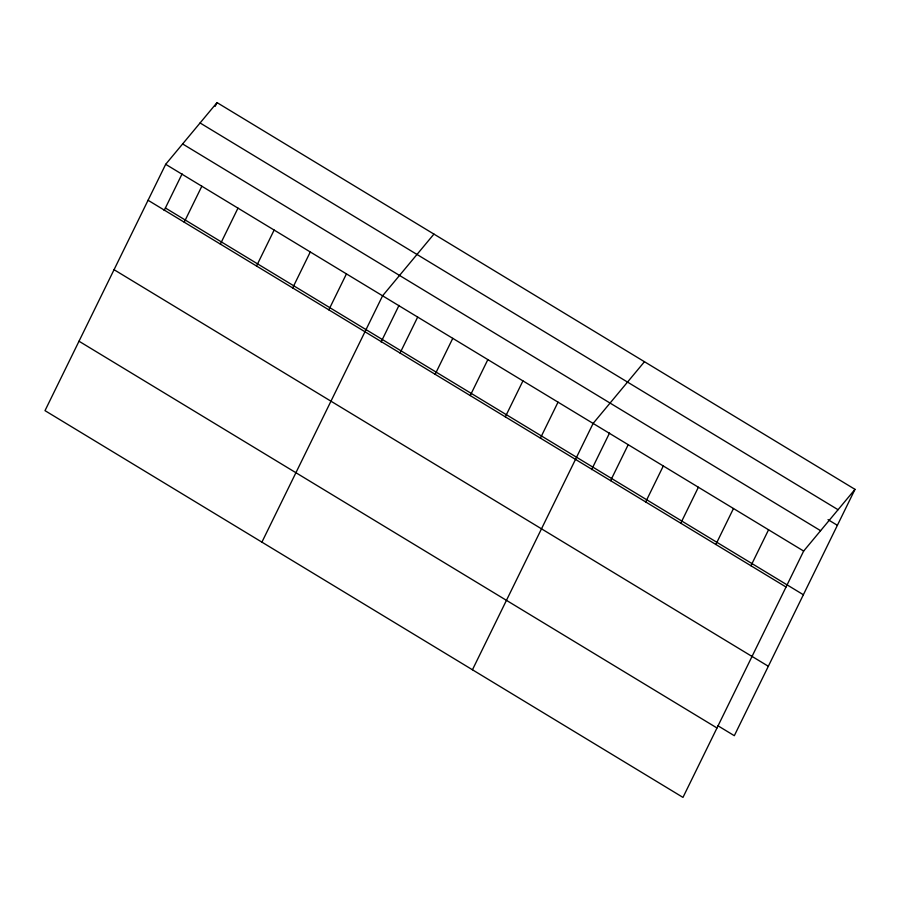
<?xml version="1.0" encoding="UTF-8"?>
<svg xmlns="http://www.w3.org/2000/svg" width="900" height="900" viewBox="0 0 900 900"><rect width="100%" height="100%" fill="white"/><g stroke="black" fill="none" stroke-linecap="round" stroke-linejoin="round"><path stroke-width="1.35" d="M165.679 164.306L45 410.647L682.976 797.4L803.655 551.059L855 489.353L217.024 102.6L165.679 164.306L803.655 551.059M164.16 210.499L182.104 173.891M215.201 106.324L217.024 102.6M184.219 222.176L201.836 186.221M220.365 244.102L237.982 208.136M256.523 266.017L274.14 230.051M292.669 287.933L310.286 251.966M328.826 309.848L346.444 273.881M261.911 542.137L382.59 295.796L433.935 234.101M381.082 342L399.015 305.381M400.061 353.036L417.679 317.07M435.15 374.31L452.767 338.344M470.239 395.572L487.856 359.618M505.327 416.846L522.945 380.88M540.416 438.12L558.034 402.154M472.444 669.769L593.123 423.428L644.467 361.721M591.604 469.62L609.548 433.012M610.594 480.668L628.211 444.701M645.683 501.93L663.3 465.975M680.771 523.204L698.389 487.238M715.86 544.477L733.477 508.511M750.949 565.751L768.566 529.785M855 489.353L734.321 735.694L717.941 725.771M200.081 122.962L838.058 509.715M828.023 519.649L837.383 525.319M182.621 143.944L820.597 530.696M165.398 207.99L803.374 594.742M148.061 200.261L786.038 587.025M751.95 656.347L768.33 666.27M114.052 269.696L752.029 656.449M79.009 341.224L716.985 727.976"/></g></svg>
